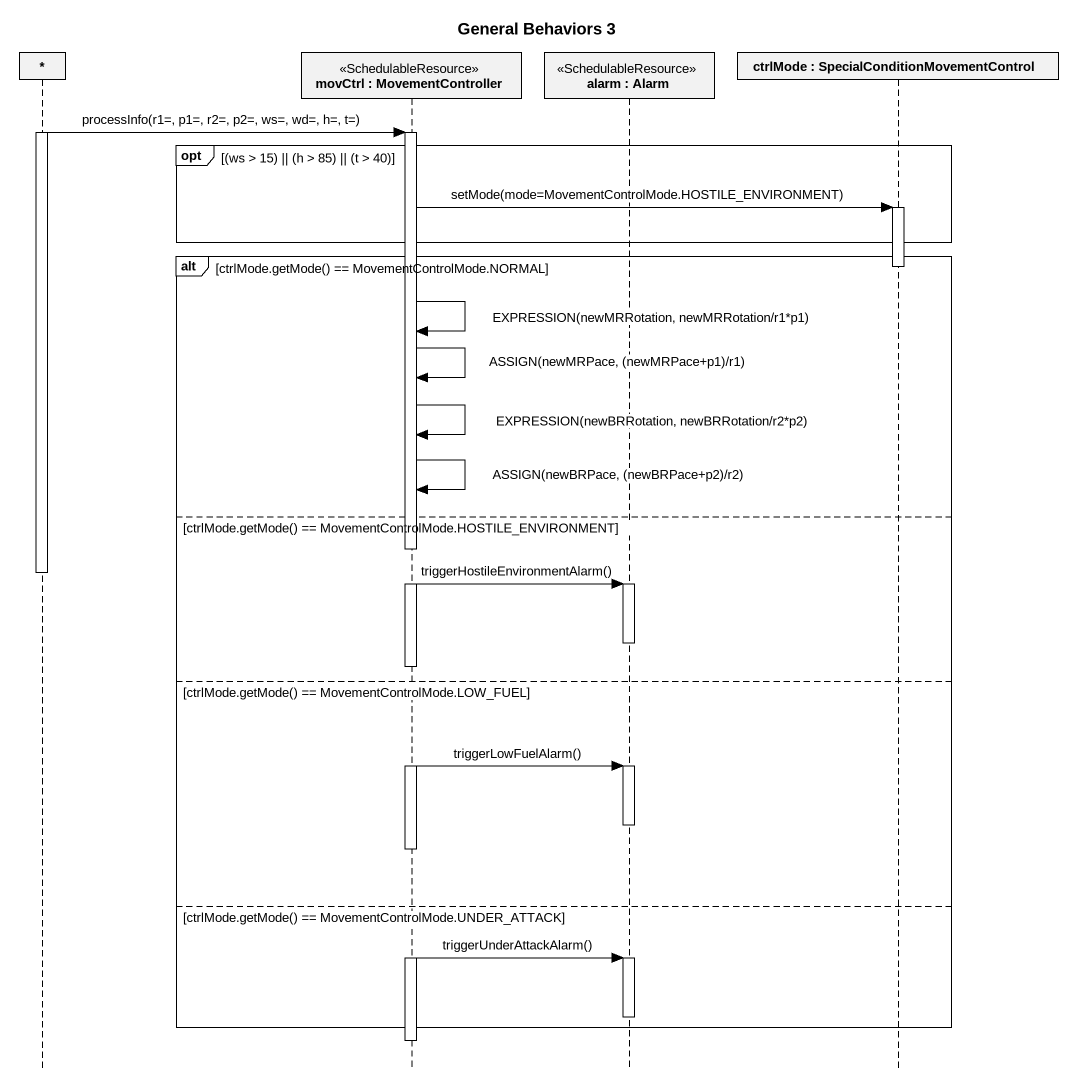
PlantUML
@startuml
title General Behaviors 3
hide footbox
participant "*" as object1
participant "movCtrl : MovementController" as movCtrl <<SchedulableResource>>
participant "alarm : Alarm" as alarm <<SchedulableResource>>
participant "ctrlMode : SpecialConditionMovementControl" as ctrlMode

activate object1
object1 -> movCtrl : processInfo(r1=, p1=, r2=, p2=, ws=, wd=, h=, t=)
activate movCtrl
opt (ws > 15) || (h > 85) || (t > 40)
  movCtrl -> ctrlMode : setMode(mode=MovementControlMode.HOSTILE_ENVIRONMENT)
  activate ctrlMode
end
alt ctrlMode.getMode() == MovementControlMode.NORMAL
  deactivate ctrlMode
  movCtrl -> movCtrl : EXPRESSION(newMRRotation, newMRRotation/r1*p1)
  movCtrl -> movCtrl : ASSIGN(newMRPace, (newMRPace+p1)/r1)
  movCtrl -> movCtrl : EXPRESSION(newBRRotation, newBRRotation/r2*p2)
  movCtrl -> movCtrl : ASSIGN(newBRPace, (newBRPace+p2)/r2)
else ctrlMode.getMode() == MovementControlMode.HOSTILE_ENVIRONMENT
  deactivate object1
  movCtrl -> alarm : triggerHostileEnvironmentAlarm()
  activate alarm
  deactivate alarm
else ctrlMode.getMode() == MovementControlMode.LOW_FUEL
  movCtrl -> alarm : triggerLowFuelAlarm()
  activate alarm
  deactivate alarm
else ctrlMode.getMode() == MovementControlMode.UNDER_ATTACK
  movCtrl -> alarm : triggerUnderAttackAlarm()
  activate alarm
  deactivate alarm
end
deactivate movCtrl
@enduml
